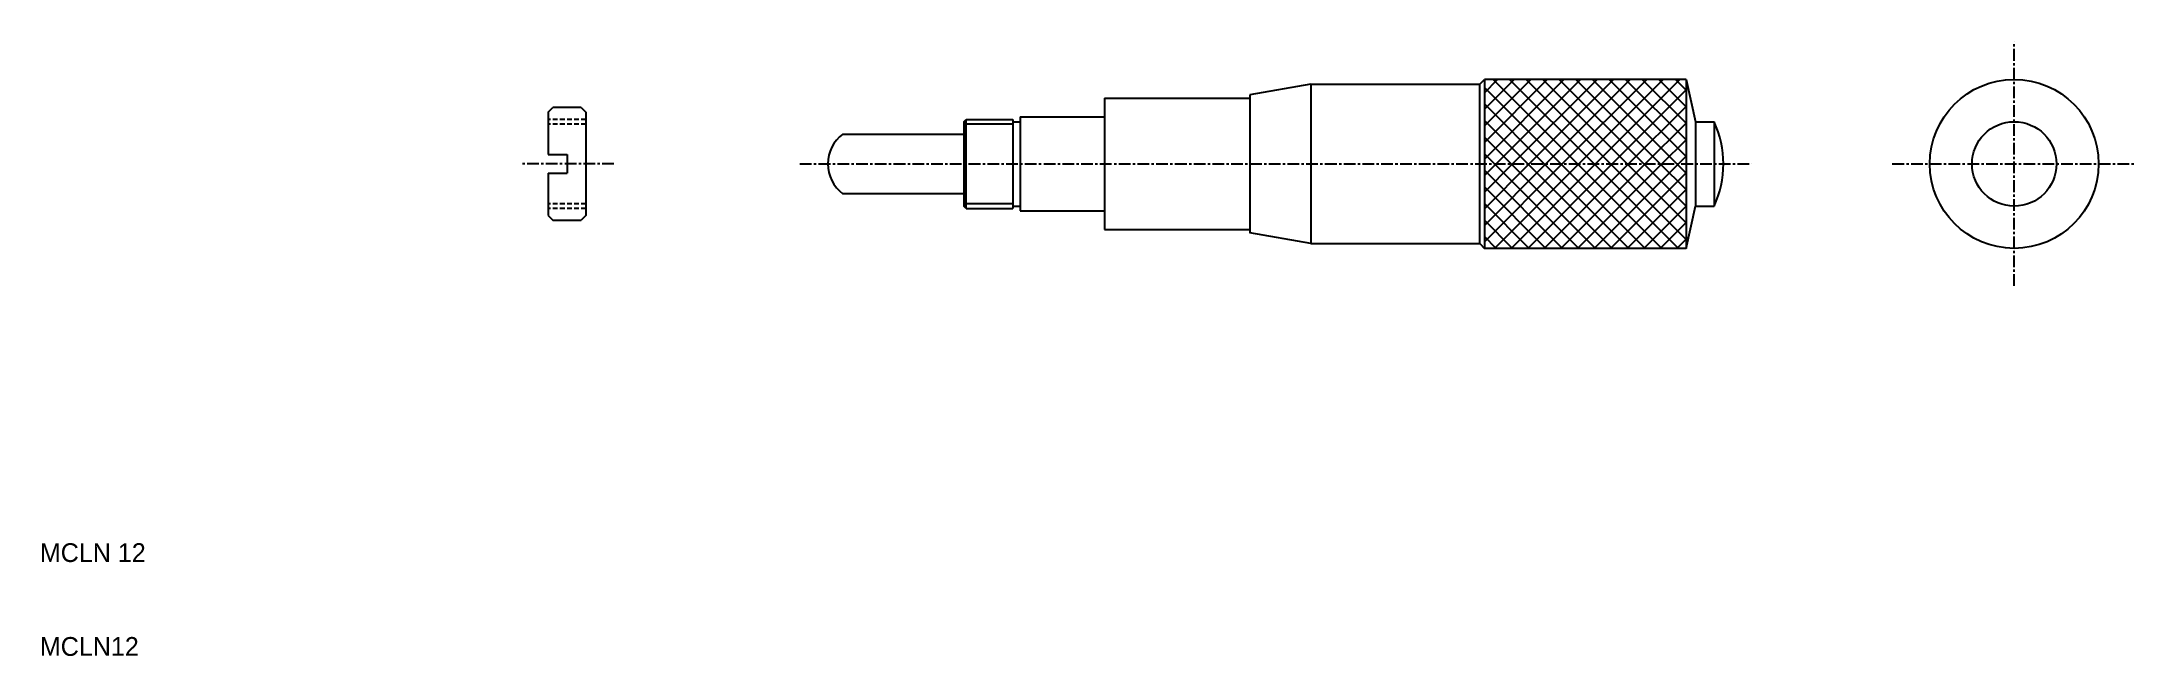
# Model space of a CAD drawing. Extents: x 10 to 234, y 10 to 75.
import ezdxf

# ---------------------------------------------------------------- set-up
doc = ezdxf.new("R2010")
doc.units = 0
doc.linetypes.add('CENTER', pattern=[2, 1.25, -0.25, 0.25, -0.25])
doc.linetypes.add('DASHED', pattern=[0.75, 0.5, -0.25])
doc.layers.get('0').update_dxf_attribs({"linetype": 'CONTINUOUS'})
doc.layers.add('CENTER', color=1, linetype='CENTER')

# ---------------------------------------------------------------- blocks, each defined once
blk = doc.blocks.new('*X2')
at = {"color": 0, "linetype": 'CONTINUOUS'}
for p, q in [((164.05, -41.52), (172.52, -33.04)), ((164.05, -39.75), (170.76, -33.04)), ((164.05, -37.98), (168.99, -33.04)), ((164.05, -36.21), (167.22, -33.04)), ((164.05, -34.45), (165.45, -33.04)), ((173.97, -42.04), (164.97, -33.04)), ((165.29, -42.04), (174.29, -33.04)), ((175.74, -42.04), (166.74, -33.04)), ((167.06, -42.04), (176.06, -33.04)), ((177.51, -42.04), (168.51, -33.04)), ((168.83, -42.04), (177.83, -33.04)), ((179.28, -42.04), (170.28, -33.04)), ((170.6, -42.04), (179.6, -33.04)), ((181.04, -42.04), (172.04, -33.04)), ((172.36, -42.04), (181.36, -33.04)), ((182.81, -42.04), (173.81, -33.04)), ((174.13, -42.04), (183.13, -33.04)), ((184.58, -42.04), (175.58, -33.04)), ((175.9, -42.04), (184.9, -33.04)), ((185.55, -41.24), (177.35, -33.04)), ((185.55, -39.47), (179.11, -33.04)), ((185.55, -37.71), (180.88, -33.04)), ((185.55, -35.94), (182.65, -33.04)), ((185.55, -34.17), (184.42, -33.04)), ((172.2, -42.04), (164.05, -33.88)), ((170.44, -42.04), (164.05, -35.65)), ((177.67, -42.04), (185.55, -34.16)), ((168.67, -42.04), (164.05, -37.42)), ((179.43, -42.04), (185.55, -35.93)), ((181.2, -42.04), (185.55, -37.7)), ((166.9, -42.04), (164.05, -39.19)), ((182.97, -42.04), (185.55, -39.46)), ((165.13, -42.04), (164.05, -40.96)), ((164.05, -50.36), (172.36, -42.04)), ((164.05, -48.59), (170.6, -42.04)), ((164.05, -46.82), (168.83, -42.04)), ((164.05, -45.05), (167.06, -42.04)), ((164.05, -43.29), (165.29, -42.04)), ((174.13, -51.04), (165.13, -42.04)), ((165.13, -51.04), (174.13, -42.04)), ((175.9, -51.04), (166.9, -42.04)), ((166.9, -51.04), (175.9, -42.04)), ((177.67, -51.04), (168.67, -42.04)), ((168.67, -51.04), (177.67, -42.04)), ((170.43, -51.04), (179.43, -42.04)), ((179.44, -51.04), (170.44, -42.04)), ((181.2, -51.04), (172.2, -42.04)), ((172.2, -51.04), (181.2, -42.04)), ((182.97, -51.04), (173.97, -42.04)), ((173.97, -51.04), (182.97, -42.04)), ((184.74, -51.04), (175.74, -42.04)), ((175.74, -51.04), (184.74, -42.04)), ((185.55, -50.08), (177.51, -42.04)), ((185.55, -48.31), (179.28, -42.04)), ((185.55, -46.55), (181.04, -42.04)), ((185.55, -44.78), (182.81, -42.04)), ((185.55, -43.01), (184.58, -42.04)), ((184.74, -42.04), (185.55, -41.23)), ((172.37, -51.04), (164.05, -42.72)), ((170.6, -51.04), (164.05, -44.49)), ((177.51, -51.04), (185.55, -43)), ((168.83, -51.04), (164.05, -46.26)), ((179.27, -51.04), (185.55, -44.77)), ((181.04, -51.04), (185.55, -46.53)), ((167.06, -51.04), (164.05, -48.03)), ((182.81, -51.04), (185.55, -48.3)), ((165.29, -51.04), (164.05, -49.79)), ((184.58, -51.04), (185.55, -50.07))]:
    blk.add_line(p, q, dxfattribs=at)

msp = doc.modelspace()

# ---------------------------------------------------------------- linework, layer by layer
at = {"color": 7, "linetype": 'CONTINUOUS'}
for p, q in [((123.55, 69.43), (139.05, 69.43)), ((123.55, 69.43), (123.55, 55.43)), ((145.55, 70.93), (139.05, 69.79)), ((139.05, 69.79), (139.05, 55.08)), ((145.55, 70.93), (145.55, 53.93)), ((145.55, 70.93), (163.55, 70.93)), ((163.55, 70.93), (164.05, 71.43)), ((163.55, 53.93), (163.55, 70.93)), ((185.55, 71.43), (164.05, 71.43)), ((164.05, 71.43), (164.05, 53.43)), ((185.55, 71.43), (186.55, 66.93)), ((185.55, 71.43), (185.55, 53.43)), ((64.22, 67.93), (64.72, 68.43)), ((64.22, 67.93), (64.22, 63.43)), ((67.72, 68.43), (64.72, 68.43)), ((67.72, 68.43), (68.22, 67.93)), ((68.22, 67.93), (68.22, 56.93)), ((108.55, 66.93), (108.8, 67.18)), ((108.8, 67.18), (113.75, 67.18)), ((108.8, 57.68), (108.8, 67.18)), ((113.75, 67.18), (113.75, 57.68)), ((114.55, 67.43), (114.55, 57.43)), ((114.55, 67.43), (123.55, 67.43)), ((95.62, 65.61), (108.55, 65.61)), ((108.55, 66.93), (108.55, 57.93)), ((113.75, 66.93), (114.55, 66.93)), ((186.55, 66.93), (188.55, 66.93)), ((186.55, 66.93), (186.55, 57.93)), ((188.55, 66.93), (188.55, 57.93)), ((64.22, 63.43), (66.22, 63.43)), ((66.22, 63.43), (66.22, 61.43)), ((64.22, 61.43), (66.22, 61.43)), ((64.22, 61.43), (64.22, 56.93)), ((95.62, 59.26), (108.55, 59.26)), ((64.22, 56.93), (64.72, 56.43)), ((64.72, 56.43), (67.72, 56.43)), ((68.22, 56.93), (67.72, 56.43)), ((108.8, 57.68), (108.55, 57.93)), ((108.8, 57.68), (113.75, 57.68)), ((113.75, 57.93), (114.55, 57.93)), ((114.55, 57.43), (123.55, 57.43)), ((185.55, 53.43), (186.55, 57.93)), ((186.55, 57.93), (188.55, 57.93)), ((123.55, 55.43), (139.05, 55.43)), ((145.55, 53.93), (139.05, 55.08)), ((145.55, 53.93), (163.55, 53.93)), ((163.55, 53.93), (164.05, 53.43)), ((185.55, 53.43), (164.05, 53.43))]:
    msp.add_line(p, q, dxfattribs=at)
at = {"color": 3, "linetype": 'DASHED'}
for p, q in [((68.22, 67.18), (64.22, 67.18)), ((68.22, 66.68), (64.22, 66.68)), ((68.22, 58.18), (64.22, 58.18)), ((68.22, 57.68), (64.22, 57.68))]:
    msp.add_line(p, q, dxfattribs=at)
at = {"color": 3, "linetype": 'CONTINUOUS'}
for p, q in [((113.75, 66.68), (108.55, 66.68)), ((113.75, 58.18), (108.55, 58.18))]:
    msp.add_line(p, q, dxfattribs=at)
at = {"color": 7, "linetype": 'CONTINUOUS'}
for radius in [9, 4.5]:
    msp.add_circle((220.55, 62.43), radius, dxfattribs=at)
for centre, radius, start, end in [((98.05, 62.43), 4, 127.4626, 232.5374), ((178.92, 62.43), 10.62, 334.9424, 25.0576)]:
    msp.add_arc(centre, radius, start, end, dxfattribs=at)
at = {"layer": 'CENTER', "color": 1, "linetype": 'CENTER'}
for p, q in [((220.55, 49.43), (220.55, 75.43)), ((71.22, 62.43), (61.22, 62.43)), ((91.05, 62.43), (192.55, 62.43)), ((207.55, 62.43), (233.55, 62.43))]:
    msp.add_line(p, q, dxfattribs=at)

# ---------------------------------------------------------------- block references
at = {"color": 3, "linetype": 'CONTINUOUS'}
msp.add_blockref('*X2', (0, 104.47), dxfattribs=at)

# ---------------------------------------------------------------- texts
at = {"color": 7, "linetype": 'CONTINUOUS'}
for s, p in [('MCLN 12', (10, 20)), ('MCLN12', (10, 10))]:
    msp.add_text(s, height=2, dxfattribs=at).set_placement(p)

doc.saveas('drawing.dxf')
